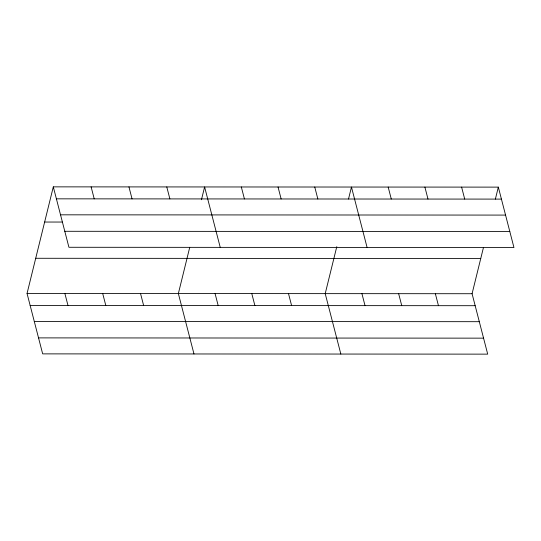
<?xml version="1.0" encoding="UTF-8"?>
<svg xmlns="http://www.w3.org/2000/svg" width="541" height="541" viewBox="0 0 541 541"><rect width="100%" height="100%" fill="white"/><g stroke="black" fill="none" stroke-linecap="round" stroke-linejoin="round"><path stroke-width="0.81" d="M483.458 247.514L472.077 293.722L487.698 354.139L42.671 353.875L27.05 293.459L53.302 186.861L498.329 187.125L513.95 247.541L68.923 247.278L53.302 186.861M189.735 247.345L178.361 293.553L193.982 353.963M201.462 199.744L204.606 186.949L220.234 247.365M336.793 246.642L325.215 293.641L340.844 354.051M348.512 199.034L351.467 187.037L367.089 247.453M495.373 199.122L498.329 187.125M56.399 198.838L501.426 199.102M60.531 214.824L505.558 215.088M44.639 222.04L62.289 222.047M64.792 231.291L509.818 231.555M35.713 258.28L480.739 258.551M27.05 293.459L472.077 293.722M30.147 305.435L475.174 305.699M34.279 321.422L479.306 321.685M38.539 337.888L483.566 338.152M461.608 187.105L464.705 199.081M424.895 187.085L427.992 199.061M435.363 293.702L438.46 305.679M388.181 187.058L391.278 199.034M398.649 293.682L401.747 305.658M361.929 293.662L365.026 305.638M314.754 187.017L317.851 198.993M278.04 186.997L281.137 198.973M288.502 293.614L291.599 305.591M241.327 186.976L244.424 198.946M251.788 293.594L254.885 305.57M215.075 293.574L218.172 305.55M166.784 186.929L169.881 198.905M128.954 186.909L132.051 198.885M140.532 293.526L143.629 305.503M91.125 186.882L94.222 198.858M102.702 293.506L105.799 305.482M64.879 293.486L67.977 305.462"/></g></svg>
